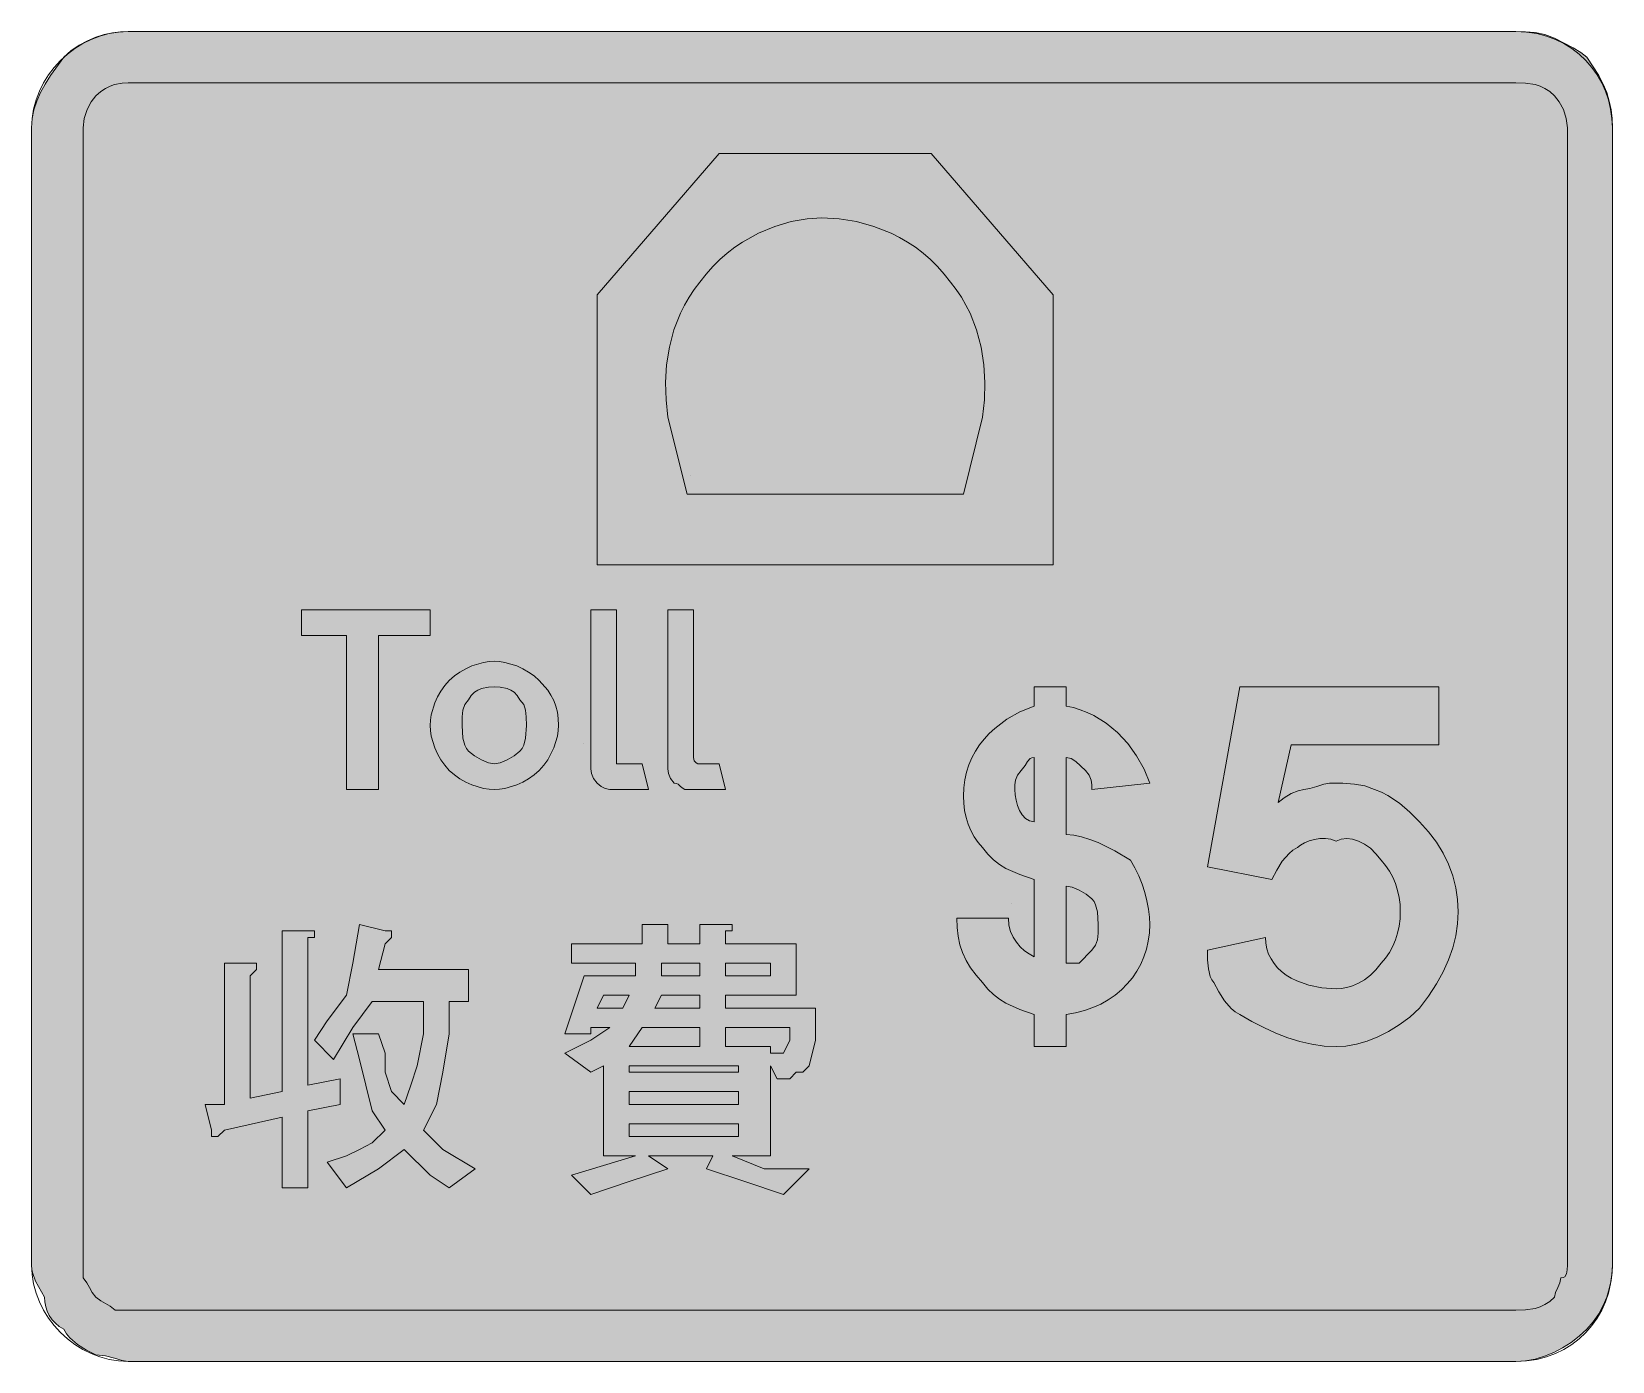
# Model space of a CAD drawing. Header units: metres. Extents: x 135 to 431, y 12 to 261.
import ezdxf

# ---------------------------------------------------------------- set-up
doc = ezdxf.new("R2010")
doc.units = ezdxf.units.M
for name, color, linetype, true_color in [('FILL_BLUE_0000FF', 7, 'Continuous', 0x0000ff), ('FILL_WHITE_FFFFFF', 7, 'Continuous', 0xffffff), ('STROKE_BLUE_0000FF', 7, 'Continuous', 0x0000ff), ('STROKE_WHITE_FFFFFF', 7, 'Continuous', 0xffffff)]:
    doc.layers.add(name, color=color, linetype=linetype, true_color=true_color)

msp = doc.modelspace()

# ---------------------------------------------------------------- hatches: boundary and pattern name
at = {"layer": 'FILL_BLUE_0000FF', "true_color": 0x0000ff}
h = msp.add_hatch(color=7, dxfattribs=at)
h.dxf.hatch_style = 1
h.paths.add_polyline_path([(145.26, 244.66), (145.8, 246.33), (146.57, 247.77), (147.45, 248.88), (148.35, 249.67), (149.23, 250.27), (150.09, 250.69), (150.9, 250.98), (152.34, 251.24), (153.45, 251.28), (412.65, 251.28), (414.45, 251.24), (416.25, 250.98), (417.15, 250.69), (418.05, 250.27), (418.95, 249.67), (419.85, 248.88), (420.73, 247.77), (421.5, 246.33), (422.04, 244.66), (422.25, 242.88), (422.25, 30.48), (422.23, 29.6), (422.1, 28.83), (421.74, 28.29), (421.45, 28.13), (421.05, 28.08), (420.86, 27.18), (420.45, 26.28), (420.04, 25.38), (419.85, 24.48), (418.95, 23.69), (418.05, 23.09), (417.15, 22.67), (416.25, 22.38), (414.45, 22.12), (412.65, 22.08), (153.45, 22.08), (151.05, 22.08), (150.15, 22.79), (149.25, 23.28), (148.35, 23.77), (147.45, 24.48), (146.74, 25.38), (146.25, 26.28), (145.76, 27.18), (145.05, 28.08), (145.05, 30.48), (145.05, 242.88), (145.26, 244.66)])
at = {"layer": 'FILL_WHITE_FFFFFF', "true_color": 0xffffff}
h = msp.add_hatch(color=7, dxfattribs=at)
h.dxf.hatch_style = 1
h.paths.add_polyline_path([(135.56, 244.63), (135.88, 246.29), (136.4, 247.9), (137.1, 249.48), (137.97, 251.06), (138.99, 252.67), (141.45, 256.08), (142.85, 257.32), (144.34, 258.35), (145.88, 259.18), (147.45, 259.83), (149.02, 260.31), (150.56, 260.64), (152.05, 260.82), (153.45, 260.88), (412.65, 260.88), (414.45, 260.86), (416.25, 260.73), (418.05, 260.37), (419.85, 259.68), (423.3, 257.88), (424.74, 256.98), (425.85, 256.08), (427.09, 254.33), (428.12, 252.67), (428.95, 251.06), (429.6, 249.48), (430.08, 247.9), (430.41, 246.29), (430.59, 244.63), (430.65, 242.88), (430.65, 30.48), (430.59, 29.08), (430.41, 27.59), (430.08, 26.05), (429.6, 24.48), (428.95, 22.91), (428.12, 21.37), (427.09, 19.88), (425.85, 18.48), (424.45, 17.19), (422.94, 16.02), (421.36, 15), (419.7, 14.13), (417.99, 13.43), (416.23, 12.91), (414.45, 12.59), (412.65, 12.48), (153.45, 12.48), (152.34, 12.67), (150.9, 13.08), (149.23, 13.49), (147.45, 13.68), (145.67, 14.6), (144, 15.63), (142.56, 16.89), (141.95, 17.63), (141.45, 18.48), (140.61, 18.98), (139.88, 19.59), (139.26, 20.27), (138.75, 21.03), (138.36, 21.84), (138.08, 22.7), (137.91, 23.58), (137.85, 24.48), (136.2, 27.48), (135.66, 28.87), (135.5, 29.63), (135.45, 30.48), (135.45, 242.88), (135.56, 244.63)])
h = msp.add_hatch(color=7, dxfattribs=at)
h.dxf.hatch_style = 1
h.paths.add_polyline_path([(263.85, 238.08), (303.45, 238.08), (326.25, 211.68), (326.25, 161.28), (241.05, 161.28), (241.05, 211.68), (263.85, 238.08)])
h.paths.add_polyline_path([(309.45, 174.48), (313.05, 188.88), (313.38, 192.08), (313.46, 195.35), (313.26, 198.65), (312.75, 201.93), (311.9, 205.16), (310.69, 208.29), (309.93, 209.8), (309.08, 211.27), (308.12, 212.7), (307.05, 214.08), (305.88, 215.6), (304.64, 217.01), (303.33, 218.31), (301.95, 219.5), (300.52, 220.59), (299.03, 221.57), (297.51, 222.45), (295.95, 223.23), (292.75, 224.5), (289.5, 225.39), (286.25, 225.91), (283.05, 226.08), (280.25, 225.91), (277.29, 225.39), (274.25, 224.5), (271.2, 223.23), (268.2, 221.57), (266.75, 220.59), (265.33, 219.5), (263.97, 218.31), (262.66, 217.01), (261.42, 215.6), (260.25, 214.08), (259.18, 212.7), (258.22, 211.27), (257.37, 209.8), (256.61, 208.29), (255.4, 205.16), (254.55, 201.93), (254.04, 198.65), (253.84, 195.35), (253.92, 192.08), (254.25, 188.88), (257.85, 174.48), (309.45, 174.48)], flags=16)
h = msp.add_hatch(color=7, dxfattribs=at)
h.dxf.hatch_style = 1
h.paths.add_polyline_path([(209.85, 148.08), (200.25, 148.08), (200.25, 119.28), (194.25, 119.28), (194.25, 148.08), (185.85, 148.08), (185.85, 152.88), (209.85, 152.88), (209.85, 148.08)])
h = msp.add_hatch(color=7, dxfattribs=at)
h.dxf.hatch_style = 1
h.paths.add_polyline_path([(239.85, 152.88), (244.65, 152.88), (244.65, 125.28), (244.65, 124.08), (245.85, 124.08), (248.25, 124.08), (249.45, 124.08), (250.65, 119.28), (247.05, 119.28), (243.45, 119.28), (242.57, 119.47), (241.8, 119.88), (241.05, 120.48), (240.36, 121.38), (240, 122.28), (239.87, 123.18), (239.85, 124.08), (239.85, 152.88)])
h = msp.add_hatch(color=7, dxfattribs=at)
h.dxf.hatch_style = 1
h.paths.add_polyline_path([(254.25, 152.88), (259.05, 152.88), (259.05, 125.28), (259.2, 124.68), (259.56, 124.27), (259.85, 124.13), (260.25, 124.08), (262.65, 124.08), (263.85, 124.08), (265.05, 119.28), (261.45, 119.28), (257.85, 119.28), (257.45, 119.33), (257.14, 119.47), (256.65, 119.88), (256.16, 120.29), (255.85, 120.43), (255.45, 120.48), (254.76, 121.38), (254.4, 122.28), (254.27, 123.18), (254.25, 124.08), (254.25, 152.88)])
h = msp.add_hatch(color=7, dxfattribs=at)
h.dxf.hatch_style = 1
h.paths.add_polyline_path([(210.08, 133.27), (210.75, 135.48), (211.26, 136.6), (211.88, 137.69), (212.61, 138.73), (213.45, 139.68), (214.4, 140.52), (215.44, 141.25), (216.53, 141.87), (217.65, 142.38), (219.86, 143.05), (220.9, 143.22), (221.85, 143.28), (222.8, 143.22), (223.84, 143.05), (226.05, 142.38), (227.17, 141.87), (228.26, 141.25), (229.3, 140.52), (230.25, 139.68), (231.83, 137.86), (232.44, 136.92), (232.95, 135.93), (233.34, 134.89), (233.63, 133.77), (233.79, 132.58), (233.85, 131.28), (233.79, 130.33), (233.63, 129.29), (232.95, 127.08), (232.44, 125.96), (231.83, 124.87), (231.09, 123.83), (230.25, 122.88), (229.3, 122.04), (228.26, 121.3), (227.17, 120.69), (226.05, 120.18), (223.84, 119.5), (222.8, 119.34), (221.85, 119.28), (220.9, 119.34), (219.86, 119.5), (217.65, 120.18), (216.53, 120.69), (215.44, 121.3), (214.4, 122.04), (213.45, 122.88), (212.61, 123.83), (211.88, 124.87), (211.26, 125.96), (210.75, 127.08), (210.08, 129.29), (209.91, 130.33), (209.85, 131.28), (209.91, 132.23), (210.08, 133.27)])
h.paths.add_polyline_path([(219.45, 138.18), (218.78, 137.89), (218.14, 137.47), (217.55, 136.87), (217.05, 136.08), (216.36, 135.16), (216, 134.13), (215.87, 132.87), (215.85, 131.28), (216, 128.88), (216.36, 127.57), (216.65, 126.98), (217.05, 126.48), (218.14, 125.6), (219.45, 124.83), (220.76, 124.29), (221.85, 124.08), (222.94, 124.29), (224.25, 124.83), (225.56, 125.6), (226.65, 126.48), (227.05, 126.98), (227.34, 127.57), (227.7, 128.88), (227.85, 131.28), (227.83, 132.87), (227.7, 134.13), (227.34, 135.16), (226.65, 136.08), (226.15, 136.87), (225.56, 137.47), (224.92, 137.89), (224.25, 138.18), (222.94, 138.44), (221.85, 138.48), (220.76, 138.44), (219.45, 138.18)], flags=16)
h = msp.add_hatch(color=7, dxfattribs=at)
h.dxf.hatch_style = 1
h.paths.add_polyline_path([(318.74, 91.74), (319.35, 90.78), (320.08, 89.94), (320.89, 89.2), (321.75, 88.59), (322.65, 88.08), (322.65, 102.48), (319.97, 103.42), (317.4, 104.58), (316.19, 105.32), (315.06, 106.19), (314, 107.24), (313.05, 108.48), (312.21, 109.43), (311.48, 110.49), (310.86, 111.62), (310.35, 112.83), (309.96, 114.09), (309.68, 115.4), (309.51, 116.73), (309.45, 118.08), (309.52, 119.63), (309.72, 121.12), (310.05, 122.54), (310.5, 123.91), (311.06, 125.22), (311.73, 126.45), (312.49, 127.63), (313.35, 128.73), (314.29, 129.76), (315.31, 130.72), (317.55, 132.42), (320.02, 133.81), (322.65, 134.88), (322.65, 138.48), (328.65, 138.48), (328.65, 134.88), (329.99, 134.6), (331.29, 134.21), (332.56, 133.72), (333.79, 133.14), (336.12, 131.69), (338.25, 129.93), (340.16, 127.88), (341.81, 125.6), (343.19, 123.12), (344.25, 120.48), (333.45, 119.28), (333.43, 120.18), (333.3, 121.08), (332.94, 121.98), (332.25, 122.88), (330.45, 124.53), (329.55, 125.07), (328.65, 125.28), (328.65, 110.88), (330.05, 110.77), (331.54, 110.47), (333.08, 109.99), (334.65, 109.38), (337.76, 107.84), (340.65, 106.08), (341.49, 104.68), (342.23, 103.19), (342.84, 101.65), (343.35, 100.08), (343.74, 98.51), (344.03, 96.97), (344.19, 95.48), (344.25, 94.08), (344.18, 92.52), (343.97, 91), (343.63, 89.51), (343.16, 88.08), (342.57, 86.7), (341.85, 85.39), (341.01, 84.15), (340.05, 82.98), (338.98, 81.9), (337.8, 80.91), (336.52, 80.02), (335.14, 79.23), (333.65, 78.56), (332.08, 78), (330.41, 77.57), (328.65, 77.28), (328.65, 71.28), (322.65, 71.28), (322.65, 77.28), (319.97, 78.22), (317.4, 79.38), (316.19, 80.12), (315.06, 80.99), (314, 82.04), (313.05, 83.28), (311.81, 84.63), (310.78, 86), (309.95, 87.39), (309.3, 88.83), (308.82, 90.32), (308.49, 91.89), (308.31, 93.53), (308.25, 95.28), (309.45, 95.28), (315.45, 95.28), (317.85, 95.28), (317.96, 93.99), (318.26, 92.8), (318.74, 91.74)])
h.paths.add_polyline_path([(321.94, 125.07), (321.45, 124.53), (320.96, 123.76), (320.25, 122.88), (319.56, 121.98), (319.2, 121.08), (319.07, 120.18), (319.05, 119.28), (319.11, 118.33), (319.28, 117.33), (319.56, 116.33), (319.95, 115.38), (320.46, 114.55), (321.08, 113.88), (321.81, 113.44), (322.65, 113.28), (322.65, 125.28), (322.25, 125.23), (321.94, 125.07)], flags=16)
h.paths.add_polyline_path([(331.05, 86.88), (333.45, 89.28), (334.14, 90.2), (334.5, 91.23), (334.63, 92.49), (334.65, 94.08), (334.5, 96.48), (334.14, 97.79), (333.85, 98.38), (333.45, 98.88), (332.36, 99.76), (331.05, 100.53), (329.74, 101.07), (328.65, 101.28), (328.65, 86.88), (331.05, 86.88)], flags=16)
h = msp.add_hatch(color=7, dxfattribs=at)
h.dxf.hatch_style = 1
h.paths.add_polyline_path([(365.92, 90.58), (366.12, 89.54), (366.45, 88.57), (366.9, 87.65), (367.46, 86.79), (368.13, 86.01), (368.89, 85.28), (369.75, 84.63), (370.69, 84.05), (371.71, 83.54), (373.95, 82.74), (376.42, 82.25), (379.05, 82.08), (380, 82.14), (381.04, 82.32), (382.13, 82.65), (383.25, 83.13), (384.37, 83.78), (385.46, 84.61), (386.5, 85.64), (387.45, 86.88), (388.29, 87.83), (389.03, 88.89), (389.64, 90.02), (390.15, 91.23), (390.54, 92.49), (390.83, 93.8), (390.99, 95.13), (391.05, 96.48), (390.99, 97.83), (390.83, 99.16), (390.54, 100.47), (390.15, 101.73), (389.64, 102.94), (389.03, 104.07), (388.29, 105.13), (387.45, 106.08), (386.5, 107.32), (385.46, 108.33), (384.37, 109.12), (383.25, 109.68), (382.13, 110.02), (381.04, 110.13), (380, 110.02), (379.05, 109.68), (378.1, 110.02), (377.08, 110.17), (376.03, 110.14), (375, 109.98), (374.02, 109.7), (373.14, 109.34), (372.41, 108.93), (371.85, 108.48), (371, 107.98), (370.26, 107.37), (369, 105.93), (367.97, 104.26), (367.05, 102.48), (355.05, 104.88), (361.05, 138.48), (398.25, 138.48), (398.25, 127.68), (370.65, 127.68), (368.25, 116.88), (369.34, 117.76), (370.65, 118.53), (371.96, 119.07), (373.05, 119.28), (374.14, 119.47), (375.45, 119.88), (376.76, 120.29), (377.85, 120.48), (380.34, 120.46), (382.5, 120.33), (384.43, 119.97), (386.25, 119.28), (387.55, 118.78), (388.74, 118.17), (390.9, 116.73), (392.83, 115.06), (394.65, 113.28), (396.34, 111.43), (397.8, 109.47), (399.04, 107.44), (400.05, 105.33), (400.84, 103.17), (401.4, 100.96), (401.74, 98.73), (401.85, 96.48), (401.74, 94.23), (401.4, 91.98), (400.84, 89.73), (400.05, 87.48), (399.04, 85.23), (397.8, 82.98), (396.34, 80.73), (394.65, 78.48), (392.8, 76.79), (390.86, 75.33), (388.87, 74.09), (386.85, 73.08), (384.83, 72.29), (382.84, 71.73), (380.9, 71.39), (379.05, 71.28), (376.8, 71.39), (374.55, 71.71), (372.3, 72.23), (370.05, 72.93), (367.8, 73.8), (365.55, 74.82), (363.3, 75.99), (361.05, 77.28), (360.2, 77.78), (359.46, 78.39), (358.2, 79.83), (357.17, 81.5), (356.25, 83.28), (355.85, 83.78), (355.56, 84.39), (355.2, 85.83), (355.07, 87.5), (355.05, 89.28), (365.85, 91.68), (365.92, 90.58)])
h = msp.add_hatch(color=7, dxfattribs=at)
h.dxf.hatch_style = 1
h.paths.add_polyline_path([(171.45, 60.48), (171.45, 86.88), (175.05, 86.88), (177.45, 86.88), (177.45, 85.68), (176.25, 84.48), (176.25, 61.68), (182.25, 62.88), (182.25, 92.88), (187.05, 92.88), (188.25, 92.88), (188.25, 91.68), (187.05, 91.68), (187.05, 64.08), (193.05, 65.28), (193.05, 60.48), (187.05, 59.28), (187.05, 44.88), (182.25, 44.88), (182.25, 58.08), (171.45, 55.68), (170.25, 54.48), (169.05, 54.48), (169.05, 55.68), (167.85, 60.48), (171.45, 60.48)])
h = msp.add_hatch(color=7, dxfattribs=at)
h.dxf.hatch_style = 1
h.paths.add_polyline_path([(190.65, 76.08), (194.25, 80.88), (195.45, 86.88), (196.65, 94.08), (201.45, 92.88), (202.65, 92.88), (202.65, 91.68), (201.45, 90.48), (200.25, 85.68), (217.05, 85.68), (217.05, 79.68), (213.45, 79.68), (213.45, 73.68), (212.25, 66.48), (211.05, 60.48), (208.65, 55.68), (212.25, 52.08), (218.25, 48.48), (213.45, 44.88), (209.85, 47.28), (205.05, 52.08), (200.25, 48.48), (194.25, 44.88), (190.65, 49.68), (194.25, 50.88), (196.65, 52.08), (199.05, 53.28), (201.45, 55.68), (199.05, 59.28), (197.85, 64.08), (196.65, 68.88), (195.45, 73.68), (200.25, 73.68), (201.45, 70.08), (201.45, 66.48), (202.65, 62.88), (205.05, 60.48), (206.25, 64.08), (207.45, 67.68), (208.65, 73.68), (208.65, 79.68), (199.05, 79.68), (195.45, 74.88), (191.85, 68.88), (188.25, 72.48), (190.65, 76.08)])
h = msp.add_hatch(color=7, dxfattribs=at)
h.dxf.hatch_style = 1
h.paths.add_polyline_path([(266.25, 94.08), (266.25, 92.88), (265.05, 92.88), (265.05, 90.48), (278.25, 90.48), (278.25, 80.88), (265.05, 80.88), (265.05, 78.48), (281.85, 78.48), (281.85, 72.48), (280.65, 67.68), (279.45, 66.48), (278.25, 66.48), (277.05, 65.28), (274.65, 65.28), (273.45, 67.68), (273.45, 50.88), (266.25, 50.88), (272.25, 48.48), (280.65, 48.48), (275.85, 43.68), (268.65, 46.08), (261.45, 48.48), (262.65, 50.88), (250.65, 50.88), (254.25, 48.48), (247.05, 46.08), (239.85, 43.68), (236.25, 47.28), (248.25, 50.88), (242.25, 50.88), (242.25, 67.68), (239.85, 66.48), (235.05, 70.08), (239.85, 72.48), (243.45, 74.88), (239.85, 74.88), (239.85, 73.68), (235.05, 73.68), (238.65, 84.48), (248.25, 84.48), (248.25, 86.88), (236.25, 86.88), (236.25, 90.48), (249.45, 90.48), (249.45, 94.08), (253.05, 94.08), (254.25, 94.08), (254.25, 92.88), (254.25, 90.48), (260.25, 90.48), (260.25, 94.08), (265.05, 94.08), (266.25, 94.08)])
h.paths.add_polyline_path([(242.25, 80.88), (241.05, 78.48), (245.85, 78.48), (247.05, 80.88), (242.25, 80.88)], flags=16)
h.paths.add_polyline_path([(260.25, 84.48), (260.25, 86.88), (253.05, 86.88), (253.05, 84.48), (260.25, 84.48)], flags=16)
h.paths.add_polyline_path([(260.25, 78.48), (260.25, 80.88), (253.05, 80.88), (251.85, 78.48), (260.25, 78.48)], flags=16)
h.paths.add_polyline_path([(265.05, 86.88), (265.05, 84.48), (273.45, 84.48), (273.45, 86.88), (265.05, 86.88)], flags=16)
h.paths.add_polyline_path([(267.45, 67.68), (247.05, 67.68), (247.05, 66.48), (267.45, 66.48), (267.45, 67.68)], flags=16)
h.paths.add_polyline_path([(260.25, 74.88), (249.45, 74.88), (247.05, 71.28), (260.25, 71.28), (260.25, 74.88)], flags=16)
h.paths.add_polyline_path([(275.85, 70.08), (277.05, 72.48), (277.05, 74.88), (265.05, 74.88), (265.05, 71.28), (273.45, 71.28), (273.45, 70.08), (274.65, 70.08), (275.85, 70.08)], flags=16)
h.paths.add_polyline_path([(247.05, 62.88), (247.05, 60.48), (267.45, 60.48), (267.45, 62.88), (247.05, 62.88)], flags=16)
h.paths.add_polyline_path([(267.45, 56.88), (247.05, 56.88), (247.05, 54.48), (267.45, 54.48), (267.45, 56.88)], flags=16)

# ---------------------------------------------------------------- linework, layer by layer
at = {"layer": 'FILL_BLUE_0000FF', "lineweight": 0, "true_color": 0x0000ff}
msp.add_lwpolyline([(145.26, 244.66), (145.8, 246.33), (146.57, 247.77), (147.45, 248.88), (148.35, 249.67), (149.23, 250.27), (150.09, 250.69), (150.9, 250.98), (152.34, 251.24), (153.45, 251.28), (412.65, 251.28), (414.45, 251.24), (416.25, 250.98), (417.15, 250.69), (418.05, 250.27), (418.95, 249.67), (419.85, 248.88), (420.73, 247.77), (421.5, 246.33), (422.04, 244.66), (422.25, 242.88), (422.25, 30.48), (422.23, 29.6), (422.1, 28.83), (421.74, 28.29), (421.45, 28.13), (421.05, 28.08), (420.86, 27.18), (420.45, 26.28), (420.04, 25.38), (419.85, 24.48), (418.95, 23.69), (418.05, 23.09), (417.15, 22.67), (416.25, 22.38), (414.45, 22.12), (412.65, 22.08), (153.45, 22.08), (151.05, 22.08), (150.15, 22.79), (149.25, 23.28), (148.35, 23.77), (147.45, 24.48), (146.74, 25.38), (146.25, 26.28), (145.76, 27.18), (145.05, 28.08), (145.05, 30.48), (145.05, 242.88)], close=True, dxfattribs=at)
at = {"layer": 'FILL_WHITE_FFFFFF', "lineweight": 0, "true_color": 0xffffff}
for points in [[(135.56, 244.63), (135.88, 246.29), (136.4, 247.9), (137.1, 249.48), (137.97, 251.06), (138.99, 252.67), (141.45, 256.08), (142.85, 257.32), (144.34, 258.35), (145.88, 259.18), (147.45, 259.83), (149.02, 260.31), (150.56, 260.64), (152.05, 260.82), (153.45, 260.88), (412.65, 260.88), (414.45, 260.86), (416.25, 260.73), (418.05, 260.37), (419.85, 259.68), (423.3, 257.88), (424.74, 256.98), (425.85, 256.08), (427.09, 254.33), (428.12, 252.67), (428.95, 251.06), (429.6, 249.48), (430.08, 247.9), (430.41, 246.29), (430.59, 244.63), (430.65, 242.88), (430.65, 30.48), (430.59, 29.08), (430.41, 27.59), (430.08, 26.05), (429.6, 24.48), (428.95, 22.91), (428.12, 21.37), (427.09, 19.88), (425.85, 18.48), (424.45, 17.19), (422.94, 16.02), (421.36, 15), (419.7, 14.13), (417.99, 13.43), (416.23, 12.91), (414.45, 12.59), (412.65, 12.48), (153.45, 12.48), (152.34, 12.67), (150.9, 13.08), (149.23, 13.49), (147.45, 13.68), (145.67, 14.6), (144, 15.63), (142.56, 16.89), (141.95, 17.63), (141.45, 18.48), (140.61, 18.98), (139.88, 19.59), (139.26, 20.27), (138.75, 21.03), (138.36, 21.84), (138.08, 22.7), (137.91, 23.58), (137.85, 24.48), (136.2, 27.48), (135.66, 28.87), (135.5, 29.63), (135.45, 30.48), (135.45, 242.88)], [(263.85, 238.08), (303.45, 238.08), (326.25, 211.68), (326.25, 161.28), (241.05, 161.28), (241.05, 211.68)], [(309.45, 174.48), (313.05, 188.88), (313.38, 192.08), (313.46, 195.35), (313.26, 198.65), (312.75, 201.93), (311.9, 205.16), (310.69, 208.29), (309.93, 209.8), (309.08, 211.27), (308.12, 212.7), (307.05, 214.08), (305.88, 215.6), (304.64, 217.01), (303.33, 218.31), (301.95, 219.5), (300.52, 220.59), (299.03, 221.57), (297.51, 222.45), (295.95, 223.23), (292.75, 224.5), (289.5, 225.39), (286.25, 225.91), (283.05, 226.08), (280.25, 225.91), (277.29, 225.39), (274.25, 224.5), (271.2, 223.23), (268.2, 221.57), (266.75, 220.59), (265.33, 219.5), (263.97, 218.31), (262.66, 217.01), (261.42, 215.6), (260.25, 214.08), (259.18, 212.7), (258.22, 211.27), (257.37, 209.8), (256.61, 208.29), (255.4, 205.16), (254.55, 201.93), (254.04, 198.65), (253.84, 195.35), (253.92, 192.08), (254.25, 188.88), (257.85, 174.48)], [(209.85, 148.08), (200.25, 148.08), (200.25, 119.28), (194.25, 119.28), (194.25, 148.08), (185.85, 148.08), (185.85, 152.88), (209.85, 152.88)], [(239.85, 152.88), (244.65, 152.88), (244.65, 125.28), (244.65, 124.08), (245.85, 124.08), (248.25, 124.08), (249.45, 124.08), (250.65, 119.28), (247.05, 119.28), (243.45, 119.28), (242.57, 119.47), (241.8, 119.88), (241.05, 120.48), (240.36, 121.38), (240, 122.28), (239.87, 123.18), (239.85, 124.08)], [(254.25, 152.88), (259.05, 152.88), (259.05, 125.28), (259.2, 124.68), (259.56, 124.27), (259.85, 124.13), (260.25, 124.08), (262.65, 124.08), (263.85, 124.08), (265.05, 119.28), (261.45, 119.28), (257.85, 119.28), (257.45, 119.33), (257.14, 119.47), (256.65, 119.88), (256.16, 120.29), (255.85, 120.43), (255.45, 120.48), (254.76, 121.38), (254.4, 122.28), (254.27, 123.18), (254.25, 124.08)], [(210.08, 133.27), (210.75, 135.48), (211.26, 136.6), (211.88, 137.69), (212.61, 138.73), (213.45, 139.68), (214.4, 140.52), (215.44, 141.25), (216.53, 141.87), (217.65, 142.38), (219.86, 143.05), (220.9, 143.22), (221.85, 143.28), (222.8, 143.22), (223.84, 143.05), (226.05, 142.38), (227.17, 141.87), (228.26, 141.25), (229.3, 140.52), (230.25, 139.68), (231.83, 137.86), (232.44, 136.92), (232.95, 135.93), (233.34, 134.89), (233.63, 133.77), (233.79, 132.58), (233.85, 131.28), (233.79, 130.33), (233.63, 129.29), (232.95, 127.08), (232.44, 125.96), (231.83, 124.87), (231.09, 123.83), (230.25, 122.88), (229.3, 122.04), (228.26, 121.3), (227.17, 120.69), (226.05, 120.18), (223.84, 119.5), (222.8, 119.34), (221.85, 119.28), (220.9, 119.34), (219.86, 119.5), (217.65, 120.18), (216.53, 120.69), (215.44, 121.3), (214.4, 122.04), (213.45, 122.88), (212.61, 123.83), (211.88, 124.87), (211.26, 125.96), (210.75, 127.08), (210.08, 129.29), (209.91, 130.33), (209.85, 131.28), (209.91, 132.23)], [(219.45, 138.18), (218.78, 137.89), (218.14, 137.47), (217.55, 136.87), (217.05, 136.08), (216.36, 135.16), (216, 134.13), (215.87, 132.87), (215.85, 131.28), (216, 128.88), (216.36, 127.57), (216.65, 126.98), (217.05, 126.48), (218.14, 125.6), (219.45, 124.83), (220.76, 124.29), (221.85, 124.08), (222.94, 124.29), (224.25, 124.83), (225.56, 125.6), (226.65, 126.48), (227.05, 126.98), (227.34, 127.57), (227.7, 128.88), (227.85, 131.28), (227.83, 132.87), (227.7, 134.13), (227.34, 135.16), (226.65, 136.08), (226.15, 136.87), (225.56, 137.47), (224.92, 137.89), (224.25, 138.18), (222.94, 138.44), (221.85, 138.48), (220.76, 138.44)], [(318.74, 91.74), (319.35, 90.78), (320.08, 89.94), (320.89, 89.2), (321.75, 88.59), (322.65, 88.08), (322.65, 102.48), (319.97, 103.42), (317.4, 104.58), (316.19, 105.32), (315.06, 106.19), (314, 107.24), (313.05, 108.48), (312.21, 109.43), (311.48, 110.49), (310.86, 111.62), (310.35, 112.83), (309.96, 114.09), (309.68, 115.4), (309.51, 116.73), (309.45, 118.08), (309.52, 119.63), (309.72, 121.12), (310.05, 122.54), (310.5, 123.91), (311.06, 125.22), (311.73, 126.45), (312.49, 127.63), (313.35, 128.73), (314.29, 129.76), (315.31, 130.72), (317.55, 132.42), (320.02, 133.81), (322.65, 134.88), (322.65, 138.48), (328.65, 138.48), (328.65, 134.88), (329.99, 134.6), (331.29, 134.21), (332.56, 133.72), (333.79, 133.14), (336.12, 131.69), (338.25, 129.93), (340.16, 127.88), (341.81, 125.6), (343.19, 123.12), (344.25, 120.48), (333.45, 119.28), (333.43, 120.18), (333.3, 121.08), (332.94, 121.98), (332.25, 122.88), (330.45, 124.53), (329.55, 125.07), (328.65, 125.28), (328.65, 110.88), (330.05, 110.77), (331.54, 110.47), (333.08, 109.99), (334.65, 109.38), (337.76, 107.84), (340.65, 106.08), (341.49, 104.68), (342.23, 103.19), (342.84, 101.65), (343.35, 100.08), (343.74, 98.51), (344.03, 96.97), (344.19, 95.48), (344.25, 94.08), (344.18, 92.52), (343.97, 91), (343.63, 89.51), (343.16, 88.08), (342.57, 86.7), (341.85, 85.39), (341.01, 84.15), (340.05, 82.98), (338.98, 81.9), (337.8, 80.91), (336.52, 80.02), (335.14, 79.23), (333.65, 78.56), (332.08, 78), (330.41, 77.57), (328.65, 77.28), (328.65, 71.28), (322.65, 71.28), (322.65, 77.28), (319.97, 78.22), (317.4, 79.38), (316.19, 80.12), (315.06, 80.99), (314, 82.04), (313.05, 83.28), (311.81, 84.63), (310.78, 86), (309.95, 87.39), (309.3, 88.83), (308.82, 90.32), (308.49, 91.89), (308.31, 93.53), (308.25, 95.28), (309.45, 95.28), (315.45, 95.28), (317.85, 95.28), (317.96, 93.99), (318.26, 92.8)], [(365.92, 90.58), (366.12, 89.54), (366.45, 88.57), (366.9, 87.65), (367.46, 86.79), (368.13, 86.01), (368.89, 85.28), (369.75, 84.63), (370.69, 84.05), (371.71, 83.54), (373.95, 82.74), (376.42, 82.25), (379.05, 82.08), (380, 82.14), (381.04, 82.32), (382.13, 82.65), (383.25, 83.13), (384.37, 83.78), (385.46, 84.61), (386.5, 85.64), (387.45, 86.88), (388.29, 87.83), (389.03, 88.89), (389.64, 90.02), (390.15, 91.23), (390.54, 92.49), (390.83, 93.8), (390.99, 95.13), (391.05, 96.48), (390.99, 97.83), (390.83, 99.16), (390.54, 100.47), (390.15, 101.73), (389.64, 102.94), (389.03, 104.07), (388.29, 105.13), (387.45, 106.08), (386.5, 107.32), (385.46, 108.33), (384.37, 109.12), (383.25, 109.68), (382.13, 110.02), (381.04, 110.13), (380, 110.02), (379.05, 109.68), (378.1, 110.02), (377.08, 110.17), (376.03, 110.14), (375, 109.98), (374.02, 109.7), (373.14, 109.34), (372.41, 108.93), (371.85, 108.48), (371, 107.98), (370.26, 107.37), (369, 105.93), (367.97, 104.26), (367.05, 102.48), (355.05, 104.88), (361.05, 138.48), (398.25, 138.48), (398.25, 127.68), (370.65, 127.68), (368.25, 116.88), (369.34, 117.76), (370.65, 118.53), (371.96, 119.07), (373.05, 119.28), (374.14, 119.47), (375.45, 119.88), (376.76, 120.29), (377.85, 120.48), (380.34, 120.46), (382.5, 120.33), (384.43, 119.97), (386.25, 119.28), (387.55, 118.78), (388.74, 118.17), (390.9, 116.73), (392.83, 115.06), (394.65, 113.28), (396.34, 111.43), (397.8, 109.47), (399.04, 107.44), (400.05, 105.33), (400.84, 103.17), (401.4, 100.96), (401.74, 98.73), (401.85, 96.48), (401.74, 94.23), (401.4, 91.98), (400.84, 89.73), (400.05, 87.48), (399.04, 85.23), (397.8, 82.98), (396.34, 80.73), (394.65, 78.48), (392.8, 76.79), (390.86, 75.33), (388.87, 74.09), (386.85, 73.08), (384.83, 72.29), (382.84, 71.73), (380.9, 71.39), (379.05, 71.28), (376.8, 71.39), (374.55, 71.71), (372.3, 72.23), (370.05, 72.93), (367.8, 73.8), (365.55, 74.82), (363.3, 75.99), (361.05, 77.28), (360.2, 77.78), (359.46, 78.39), (358.2, 79.83), (357.17, 81.5), (356.25, 83.28), (355.85, 83.78), (355.56, 84.39), (355.2, 85.83), (355.07, 87.5), (355.05, 89.28), (365.85, 91.68)], [(321.94, 125.07), (321.45, 124.53), (320.96, 123.76), (320.25, 122.88), (319.56, 121.98), (319.2, 121.08), (319.07, 120.18), (319.05, 119.28), (319.11, 118.33), (319.28, 117.33), (319.56, 116.33), (319.95, 115.38), (320.46, 114.55), (321.08, 113.88), (321.81, 113.44), (322.65, 113.28), (322.65, 125.28), (322.25, 125.23)], [(331.05, 86.88), (333.45, 89.28), (334.14, 90.2), (334.5, 91.23), (334.63, 92.49), (334.65, 94.08), (334.5, 96.48), (334.14, 97.79), (333.85, 98.38), (333.45, 98.88), (332.36, 99.76), (331.05, 100.53), (329.74, 101.07), (328.65, 101.28), (328.65, 86.88)], [(171.45, 60.48), (171.45, 86.88), (175.05, 86.88), (177.45, 86.88), (177.45, 85.68), (176.25, 84.48), (176.25, 61.68), (182.25, 62.88), (182.25, 92.88), (187.05, 92.88), (188.25, 92.88), (188.25, 91.68), (187.05, 91.68), (187.05, 64.08), (193.05, 65.28), (193.05, 60.48), (187.05, 59.28), (187.05, 44.88), (182.25, 44.88), (182.25, 58.08), (171.45, 55.68), (170.25, 54.48), (169.05, 54.48), (169.05, 55.68), (167.85, 60.48)], [(190.65, 76.08), (194.25, 80.88), (195.45, 86.88), (196.65, 94.08), (201.45, 92.88), (202.65, 92.88), (202.65, 91.68), (201.45, 90.48), (200.25, 85.68), (217.05, 85.68), (217.05, 79.68), (213.45, 79.68), (213.45, 73.68), (212.25, 66.48), (211.05, 60.48), (208.65, 55.68), (212.25, 52.08), (218.25, 48.48), (213.45, 44.88), (209.85, 47.28), (205.05, 52.08), (200.25, 48.48), (194.25, 44.88), (190.65, 49.68), (194.25, 50.88), (196.65, 52.08), (199.05, 53.28), (201.45, 55.68), (199.05, 59.28), (197.85, 64.08), (196.65, 68.88), (195.45, 73.68), (200.25, 73.68), (201.45, 70.08), (201.45, 66.48), (202.65, 62.88), (205.05, 60.48), (206.25, 64.08), (207.45, 67.68), (208.65, 73.68), (208.65, 79.68), (199.05, 79.68), (195.45, 74.88), (191.85, 68.88), (188.25, 72.48)], [(266.25, 94.08), (266.25, 92.88), (265.05, 92.88), (265.05, 90.48), (278.25, 90.48), (278.25, 80.88), (265.05, 80.88), (265.05, 78.48), (281.85, 78.48), (281.85, 72.48), (280.65, 67.68), (279.45, 66.48), (278.25, 66.48), (277.05, 65.28), (274.65, 65.28), (273.45, 67.68), (273.45, 50.88), (266.25, 50.88), (272.25, 48.48), (280.65, 48.48), (275.85, 43.68), (268.65, 46.08), (261.45, 48.48), (262.65, 50.88), (250.65, 50.88), (254.25, 48.48), (247.05, 46.08), (239.85, 43.68), (236.25, 47.28), (248.25, 50.88), (242.25, 50.88), (242.25, 67.68), (239.85, 66.48), (235.05, 70.08), (239.85, 72.48), (243.45, 74.88), (239.85, 74.88), (239.85, 73.68), (235.05, 73.68), (238.65, 84.48), (248.25, 84.48), (248.25, 86.88), (236.25, 86.88), (236.25, 90.48), (249.45, 90.48), (249.45, 94.08), (253.05, 94.08), (254.25, 94.08), (254.25, 92.88), (254.25, 90.48), (260.25, 90.48), (260.25, 94.08), (265.05, 94.08)], [(260.25, 84.48), (260.25, 86.88), (253.05, 86.88), (253.05, 84.48)], [(265.05, 86.88), (265.05, 84.48), (273.45, 84.48), (273.45, 86.88)], [(242.25, 80.88), (241.05, 78.48), (245.85, 78.48), (247.05, 80.88)], [(260.25, 78.48), (260.25, 80.88), (253.05, 80.88), (251.85, 78.48)], [(260.25, 74.88), (249.45, 74.88), (247.05, 71.28), (260.25, 71.28)], [(275.85, 70.08), (277.05, 72.48), (277.05, 74.88), (265.05, 74.88), (265.05, 71.28), (273.45, 71.28), (273.45, 70.08), (274.65, 70.08)], [(267.45, 67.68), (247.05, 67.68), (247.05, 66.48), (267.45, 66.48)], [(247.05, 62.88), (247.05, 60.48), (267.45, 60.48), (267.45, 62.88)], [(267.45, 56.88), (247.05, 56.88), (247.05, 54.48), (267.45, 54.48)]]:
    msp.add_lwpolyline(points, close=True, dxfattribs=at)
at = {"layer": 'STROKE_BLUE_0000FF', "lineweight": 0, "true_color": 0x0000ff}
msp.add_lwpolyline([(412.65, 12.48), (414.63, 12.58), (416.52, 12.86), (418.32, 13.32), (420.02, 13.94), (421.61, 14.72), (423.09, 15.64), (424.46, 16.7), (425.7, 17.88), (426.82, 19.17), (427.8, 20.57), (428.65, 22.05), (429.36, 23.62), (429.91, 25.25), (430.32, 26.95), (430.57, 28.7), (430.65, 30.48), (430.65, 242.88), (430.57, 244.66), (430.32, 246.41), (429.91, 248.11), (429.36, 249.74), (428.65, 251.31), (427.8, 252.79), (426.82, 254.19), (425.7, 255.48), (424.46, 256.66), (423.09, 257.72), (421.61, 258.64), (420.02, 259.42), (418.32, 260.04), (416.52, 260.5), (414.63, 260.78), (412.65, 260.88), (153.45, 260.88), (151.67, 260.78), (149.92, 260.5), (148.22, 260.04), (146.59, 259.42), (145.02, 258.64), (143.54, 257.72), (142.14, 256.66), (140.85, 255.48), (139.67, 254.19), (138.61, 252.79), (137.69, 251.31), (136.91, 249.74), (136.29, 248.11), (135.83, 246.41), (135.55, 244.66), (135.45, 242.88), (135.45, 30.48), (135.55, 28.7), (135.83, 26.95), (136.29, 25.25), (136.91, 23.62), (137.69, 22.05), (138.61, 20.57), (139.67, 19.17), (140.85, 17.88), (142.14, 16.7), (143.54, 15.64), (145.02, 14.72), (146.59, 13.94), (148.22, 13.32), (149.92, 12.86), (151.67, 12.58), (153.45, 12.48), (412.65, 12.48)], dxfattribs=at)
at = {"layer": 'STROKE_WHITE_FFFFFF', "lineweight": 0, "true_color": 0xffffff}
for points in [[(258.45, 177.92), (258.45, 177.92)], [(238.45, 127.92), (238.45, 127.92)], [(318.45, 97.92), (318.45, 97.92)]]:
    msp.add_lwpolyline(points, dxfattribs=at)

doc.saveas('drawing.dxf')
